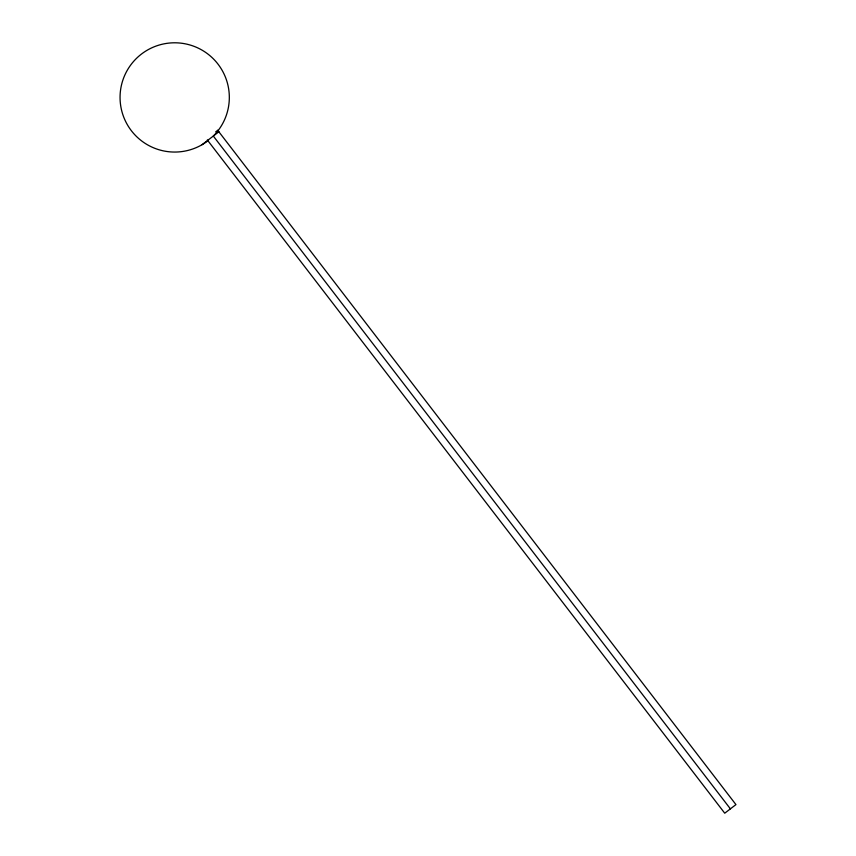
<?xml version="1.0" encoding="UTF-8"?>
<svg xmlns="http://www.w3.org/2000/svg" width="856" height="856" viewBox="0 0 856 856"><rect width="100%" height="100%" fill="white"/><g stroke="black" fill="none" stroke-linecap="round" stroke-linejoin="round"><path stroke-width="1.28" d="M215.691 131.867L217.724 130.305L735.946 804.597L724.732 813.2L207.334 139.967M202.005 144.739L218.869 131.792L217.724 130.305M730.393 808.856L213.315 136.061A54.623 54.623 0 0 0 190.909 45.261A54.623 54.623 0 0 0 120.964 107.342A54.623 54.623 0 0 0 208.457 140.363"/></g></svg>
